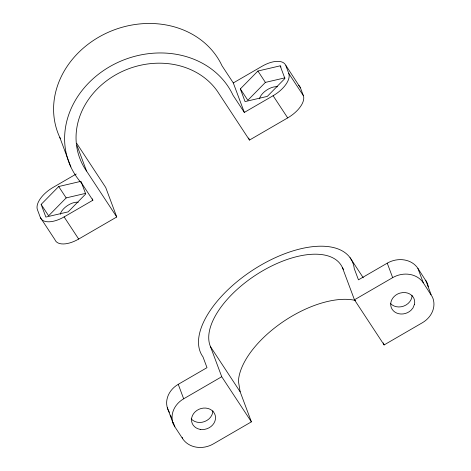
<?xml version="1.0" encoding="UTF-8"?>
<svg xmlns="http://www.w3.org/2000/svg" width="471" height="471" viewBox="0 0 471 471"><rect width="100%" height="100%" fill="white"/><g stroke="black" fill="none" stroke-linecap="round" stroke-linejoin="round"><path stroke-width="0.71" d="M41.136 204.414L58.692 186.534L80.977 181.317L85.704 193.987L68.148 211.868L45.864 217.078L41.136 204.414L48.613 215.789L66.17 197.908L85.669 193.351M280.192 65.828L284.902 78.51L267.328 96.384L245.05 101.583L240.345 88.901L257.914 71.027L280.192 65.828L280.981 67.029M284.89 77.856L265.391 82.401L247.823 100.282L240.345 88.901M76.22 174.011L53.093 187.417A22.902 11.369 -33.3 0 0 37.433 209.701L40.341 217.484L54.901 239.633A22.902 11.369 -33.3 0 0 61.448 243.878L63.544 243.96A22.902 11.369 -33.3 0 0 78.675 239.056L116.743 216.984L105.722 187.493L76.714 143.361M285.868 65.669L288.77 73.447A22.902 11.369 -33.3 0 1 273.109 95.731L244.325 112.422L233.298 82.937L262.094 66.246A22.902 11.369 -33.3 0 1 285.167 64.35L300.439 87.836L303.348 95.619A22.902 11.369 -33.3 0 1 287.693 117.903L249.477 140.07L217.314 91.127A77.097 66.493 -20.5 0 0 113.434 76.172A77.097 66.493 -20.5 0 0 86.529 171.008L116.743 216.984M40.341 217.484A22.902 11.369 -33.3 0 0 46.888 221.729L48.984 221.806A22.902 11.369 -33.3 0 0 64.115 216.907L92.869 200.234L92.357 198.862M428.292 286.815A22.902 19.753 -20.5 0 0 426.967 282.5L417.883 268.346A22.902 19.753 -20.5 0 0 387.25 263.165L358.46 279.845L354.251 268.588A88.713 44.05 -33.3 0 0 260.381 265.432A88.713 44.05 -33.3 0 0 202.96 356.835L207.005 367.657L178.256 384.324A22.902 19.753 -20.5 0 0 167.511 397.271L166.881 399.891A22.902 19.753 -20.5 0 0 169.454 412.366M355.617 300.469A77.097 38.281 -33.3 0 0 282.276 322.305A77.097 38.281 -33.3 0 0 238.426 381.269L240.163 391.807L251.396 421.851L213.322 443.923A22.902 19.753 -20.5 0 1 182.689 438.742L174.865 426.838A22.902 19.753 -20.5 0 1 172.298 414.368L172.922 411.748A22.902 19.753 -20.5 0 1 183.666 398.802L221.735 376.723L210.502 346.685A77.097 38.281 -33.3 0 1 261.105 271.732A77.097 38.281 -33.3 0 1 342.499 267.822L343.7 269.653M354.457 299.803L392.673 277.643A22.902 19.753 -20.5 0 1 423.305 282.818L432.384 296.983A22.902 19.753 -20.5 0 1 422.328 322.765L384.112 344.931L354.457 299.803L342.499 267.822M288.77 73.447L303.348 95.619M257.914 71.027L265.391 82.401M273.109 95.731L287.693 117.903M350.041 257.672L363.271 277.796M233.298 82.937L221.976 65.71A88.713 76.514 -20.5 0 0 107.759 32.523A88.713 76.514 -20.5 0 0 60.429 138.727M244.325 112.422L233.004 95.201A88.713 76.514 -20.5 0 0 109.231 66.953A88.713 76.514 -20.5 0 0 81.983 183.672L92.869 200.234M210.502 346.685L240.163 391.807M221.735 376.723L251.396 421.851M58.692 186.534L66.17 197.908M64.115 216.907L78.675 239.056M300.439 87.836L299.739 86.517A22.902 11.369 -33.3 0 0 298.714 85.416M425.713 280.233L431.13 294.722M417.883 268.346L423.305 282.818M387.25 263.165L392.673 277.643M383.353 342.888L384.112 344.931M248.712 138.015L249.477 140.07M178.256 384.324L183.666 398.802M77.044 145.633L86.529 171.008M182.177 437.365L182.689 438.742M170.484 415.122L171.774 418.572M173.322 422.705L174.865 426.838M167.299 407.68L173.611 424.577M59.817 137.45L70.838 166.934M259.48 98.833A12.211 6.064 -33.3 0 1 266.58 90.138A12.211 6.064 -33.3 0 1 277.478 86.77M60.276 214.329A12.211 6.064 -33.3 0 1 67.382 205.633A12.211 6.064 -33.3 0 1 78.274 202.265M412.09 295.364A12.211 10.533 -20.5 0 1 403.735 306.097A12.211 10.533 -20.5 0 1 390.406 303.418M212.892 410.859A12.211 10.533 -20.5 0 1 204.532 421.592A12.211 10.533 -20.5 0 1 191.208 418.913M414.398 304.419L413.008 307.893L411.059 310.248A12.211 10.533 -20.5 0 1 392.196 309.37A12.211 10.533 -20.5 0 1 399.808 293.139L402.929 292.55A12.211 10.533 -20.5 0 1 414.727 302.423L414.398 304.419M200.199 429.369A12.211 10.533 -20.5 0 0 215.182 415.198A12.211 10.533 -20.5 0 0 195.171 411.813A12.211 10.533 -20.5 0 0 200.199 429.369"/></g></svg>
